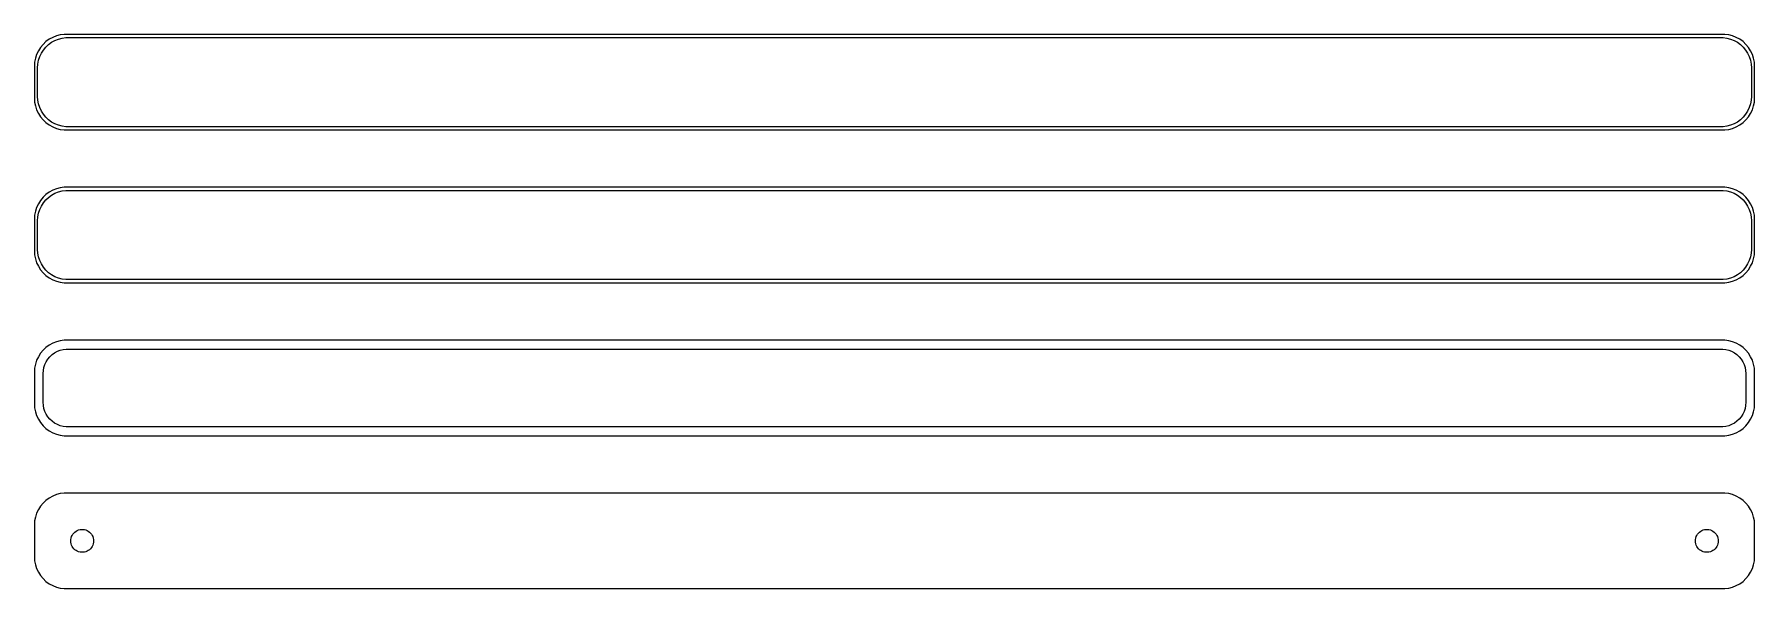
# Model space of a CAD drawing. Header units: metres. Extents: x -135 to 135, y 65 to 151.
import ezdxf

# ---------------------------------------------------------------- set-up
doc = ezdxf.new("R2010")
doc.units = ezdxf.units.M

msp = doc.modelspace()

# ---------------------------------------------------------------- linework, layer by layer
for p, q in [((-131.545, 151.255), (-132.129, 151.024)), ((-130.937, 151.411), (-131.545, 151.255)), ((-130.314, 151.49), (-130.937, 151.411)), ((130.314, 151.49), (-130.314, 151.49)), ((130.937, 151.411), (130.314, 151.49)), ((131.545, 151.255), (130.937, 151.411)), ((132.129, 151.024), (131.545, 151.255)), ((-134.382, 148.909), (-134.649, 148.341)), ((-134.045, 149.439), (-134.382, 148.909)), ((-134.166, 147.999), (-133.912, 148.538)), ((-133.645, 149.923), (-134.045, 149.439)), ((-133.912, 148.538), (-133.593, 149.042)), ((-133.187, 150.353), (-133.645, 149.923)), ((-133.593, 149.042), (-133.213, 149.502)), ((-133.213, 149.502), (-132.778, 149.91)), ((-132.679, 150.722), (-133.187, 150.353)), ((-132.778, 149.91), (-132.295, 150.261)), ((-132.129, 151.024), (-132.679, 150.722)), ((-132.295, 150.261), (-131.772, 150.548)), ((-131.772, 150.548), (-131.218, 150.768)), ((-131.218, 150.768), (-130.64, 150.916)), ((-130.64, 150.916), (-130.048, 150.991)), ((-130.048, 150.991), (130.048, 150.991)), ((130.048, 150.991), (130.64, 150.916)), ((130.64, 150.916), (131.218, 150.768)), ((131.218, 150.768), (131.772, 150.548)), ((131.772, 150.548), (132.295, 150.261)), ((132.679, 150.722), (132.129, 151.024)), ((132.295, 150.261), (132.778, 149.91)), ((133.187, 150.353), (132.679, 150.722)), ((132.778, 149.91), (133.213, 149.502)), ((133.645, 149.923), (133.187, 150.353)), ((133.213, 149.502), (133.593, 149.042)), ((133.593, 149.042), (133.912, 148.538)), ((134.045, 149.439), (133.645, 149.923)), ((133.912, 148.538), (134.166, 147.999)), ((134.382, 148.909), (134.045, 149.439)), ((134.649, 148.341), (134.382, 148.909)), ((-134.961, 147.127), (-135, 146.5)), ((-135, 146.5), (-135, 141.5)), ((-134.843, 147.743), (-134.961, 147.127)), ((-134.649, 148.341), (-134.843, 147.743)), ((-134.5, 146.25), (-134.463, 146.845)), ((-134.5, 141.75), (-134.5, 146.25)), ((-134.463, 146.845), (-134.351, 147.431)), ((-134.351, 147.431), (-134.166, 147.999)), ((134.166, 147.999), (134.351, 147.431)), ((134.351, 147.431), (134.463, 146.845)), ((134.463, 146.845), (134.5, 146.25)), ((134.5, 146.25), (134.5, 141.75)), ((134.843, 147.743), (134.649, 148.341)), ((134.961, 147.127), (134.843, 147.743)), ((135, 146.5), (134.961, 147.127)), ((135, 141.5), (135, 146.5)), ((-135, 141.5), (-134.961, 140.873)), ((-134.961, 140.873), (-134.843, 140.257)), ((-134.463, 141.155), (-134.5, 141.75)), ((-134.351, 140.569), (-134.463, 141.155)), ((-134.166, 140.001), (-134.351, 140.569)), ((134.351, 140.569), (134.166, 140.001)), ((134.463, 141.155), (134.351, 140.569)), ((134.5, 141.75), (134.463, 141.155)), ((134.843, 140.257), (134.961, 140.873)), ((134.961, 140.873), (135, 141.5)), ((-134.843, 140.257), (-134.649, 139.659)), ((-134.649, 139.659), (-134.382, 139.091)), ((-134.382, 139.091), (-134.045, 138.561)), ((-133.912, 139.462), (-134.166, 140.001)), ((-134.045, 138.561), (-133.645, 138.077)), ((-133.593, 138.958), (-133.912, 139.462)), ((-133.645, 138.077), (-133.187, 137.647)), ((-133.213, 138.498), (-133.593, 138.958)), ((-132.778, 138.09), (-133.213, 138.498)), ((-132.295, 137.739), (-132.778, 138.09)), ((-131.772, 137.452), (-132.295, 137.739)), ((132.295, 137.739), (131.772, 137.452)), ((132.778, 138.09), (132.295, 137.739)), ((133.213, 138.498), (132.778, 138.09)), ((133.187, 137.647), (133.645, 138.077)), ((133.593, 138.958), (133.213, 138.498)), ((133.912, 139.462), (133.593, 138.958)), ((133.645, 138.077), (134.045, 138.561)), ((134.166, 140.001), (133.912, 139.462)), ((134.045, 138.561), (134.382, 139.091)), ((134.382, 139.091), (134.649, 139.659)), ((134.649, 139.659), (134.843, 140.257)), ((-133.187, 137.647), (-132.679, 137.278)), ((-132.679, 137.278), (-132.129, 136.976)), ((-132.129, 136.976), (-131.545, 136.745)), ((-131.218, 137.232), (-131.772, 137.452)), ((-131.545, 136.745), (-130.937, 136.589)), ((-130.64, 137.084), (-131.218, 137.232)), ((-130.937, 136.589), (-130.314, 136.51)), ((-130.048, 137.009), (-130.64, 137.084)), ((-130.314, 136.51), (130.314, 136.51)), ((130.048, 137.009), (-130.048, 137.009)), ((130.64, 137.084), (130.048, 137.009)), ((130.314, 136.51), (130.937, 136.589)), ((131.218, 137.232), (130.64, 137.084)), ((130.937, 136.589), (131.545, 136.745)), ((131.772, 137.452), (131.218, 137.232)), ((131.545, 136.745), (132.129, 136.976)), ((132.129, 136.976), (132.679, 137.278)), ((132.679, 137.278), (133.187, 137.647)), ((-132.129, 127.024), (-132.679, 126.722)), ((-131.545, 127.255), (-132.129, 127.024)), ((-130.937, 127.411), (-131.545, 127.255)), ((-131.218, 126.768), (-130.64, 126.916)), ((-130.314, 127.49), (-130.937, 127.411)), ((-130.64, 126.916), (-130.048, 126.991)), ((130.314, 127.49), (-130.314, 127.49)), ((-130.048, 126.991), (130.048, 126.991)), ((130.048, 126.991), (130.64, 126.916)), ((130.937, 127.411), (130.314, 127.49)), ((130.64, 126.916), (131.218, 126.768)), ((131.545, 127.255), (130.937, 127.411)), ((132.129, 127.024), (131.545, 127.255)), ((132.679, 126.722), (132.129, 127.024)), ((-134.649, 124.341), (-134.843, 123.743)), ((-134.382, 124.909), (-134.649, 124.341)), ((-134.045, 125.439), (-134.382, 124.909)), ((-134.166, 123.999), (-133.912, 124.538)), ((-133.645, 125.923), (-134.045, 125.439)), ((-133.912, 124.538), (-133.593, 125.042)), ((-133.187, 126.353), (-133.645, 125.923)), ((-133.593, 125.042), (-133.213, 125.502)), ((-133.213, 125.502), (-132.778, 125.91)), ((-132.679, 126.722), (-133.187, 126.353)), ((-132.778, 125.91), (-132.295, 126.261)), ((-132.295, 126.261), (-131.772, 126.548)), ((-131.772, 126.548), (-131.218, 126.768)), ((131.218, 126.768), (131.772, 126.548)), ((131.772, 126.548), (132.295, 126.261)), ((132.295, 126.261), (132.778, 125.91)), ((133.187, 126.353), (132.679, 126.722)), ((132.778, 125.91), (133.213, 125.502)), ((133.645, 125.923), (133.187, 126.353)), ((133.213, 125.502), (133.593, 125.042)), ((133.593, 125.042), (133.912, 124.538)), ((134.045, 125.439), (133.645, 125.923)), ((133.912, 124.538), (134.166, 123.999)), ((134.382, 124.909), (134.045, 125.439)), ((134.649, 124.341), (134.382, 124.909)), ((134.843, 123.743), (134.649, 124.341)), ((-134.961, 123.127), (-135, 122.5)), ((-135, 122.5), (-135, 117.5)), ((-134.843, 123.743), (-134.961, 123.127)), ((-134.5, 122.25), (-134.463, 122.845)), ((-134.5, 117.75), (-134.5, 122.25)), ((-134.463, 122.845), (-134.351, 123.431)), ((-134.351, 123.431), (-134.166, 123.999)), ((134.166, 123.999), (134.351, 123.431)), ((134.351, 123.431), (134.463, 122.845)), ((134.463, 122.845), (134.5, 122.25)), ((134.5, 122.25), (134.5, 117.75)), ((134.961, 123.127), (134.843, 123.743)), ((135, 122.5), (134.961, 123.127)), ((135, 117.5), (135, 122.5)), ((-135, 117.5), (-134.961, 116.873)), ((-134.961, 116.873), (-134.843, 116.257)), ((-134.843, 116.257), (-134.649, 115.659)), ((-134.463, 117.155), (-134.5, 117.75)), ((-134.351, 116.569), (-134.463, 117.155)), ((-134.166, 116.001), (-134.351, 116.569)), ((134.351, 116.569), (134.166, 116.001)), ((134.463, 117.155), (134.351, 116.569)), ((134.5, 117.75), (134.463, 117.155)), ((134.649, 115.659), (134.843, 116.257)), ((134.843, 116.257), (134.961, 116.873)), ((134.961, 116.873), (135, 117.5)), ((-134.649, 115.659), (-134.382, 115.091)), ((-134.382, 115.091), (-134.045, 114.561)), ((-133.912, 115.462), (-134.166, 116.001)), ((-134.045, 114.561), (-133.645, 114.077)), ((-133.593, 114.958), (-133.912, 115.462)), ((-133.645, 114.077), (-133.187, 113.647)), ((-133.213, 114.498), (-133.593, 114.958)), ((-132.778, 114.09), (-133.213, 114.498)), ((-133.187, 113.647), (-132.679, 113.278)), ((-132.295, 113.739), (-132.778, 114.09)), ((-131.772, 113.452), (-132.295, 113.739)), ((-131.218, 113.232), (-131.772, 113.452)), ((131.772, 113.452), (131.218, 113.232)), ((132.295, 113.739), (131.772, 113.452)), ((132.778, 114.09), (132.295, 113.739)), ((132.679, 113.278), (133.187, 113.647)), ((133.213, 114.498), (132.778, 114.09)), ((133.187, 113.647), (133.645, 114.077)), ((133.593, 114.958), (133.213, 114.498)), ((133.912, 115.462), (133.593, 114.958)), ((133.645, 114.077), (134.045, 114.561)), ((134.166, 116.001), (133.912, 115.462)), ((134.045, 114.561), (134.382, 115.091)), ((134.382, 115.091), (134.649, 115.659)), ((-132.679, 113.278), (-132.129, 112.976)), ((-132.129, 112.976), (-131.545, 112.745)), ((-131.545, 112.745), (-130.937, 112.589)), ((-130.64, 113.084), (-131.218, 113.232)), ((-130.937, 112.589), (-130.314, 112.51)), ((-130.048, 113.009), (-130.64, 113.084)), ((-130.314, 112.51), (130.314, 112.51)), ((130.048, 113.009), (-130.048, 113.009)), ((130.64, 113.084), (130.048, 113.009)), ((130.314, 112.51), (130.937, 112.589)), ((131.218, 113.232), (130.64, 113.084)), ((130.937, 112.589), (131.545, 112.745)), ((131.545, 112.745), (132.129, 112.976)), ((132.129, 112.976), (132.679, 113.278)), ((-132.679, 102.722), (-133.187, 102.353)), ((-132.129, 103.024), (-132.679, 102.722)), ((-131.545, 103.255), (-132.129, 103.024)), ((-130.937, 103.411), (-131.545, 103.255)), ((-130.314, 103.49), (-130.937, 103.411)), ((130.314, 103.49), (-130.314, 103.49)), ((130.937, 103.411), (130.314, 103.49)), ((131.545, 103.255), (130.937, 103.411)), ((132.129, 103.024), (131.545, 103.255)), ((132.679, 102.722), (132.129, 103.024)), ((133.187, 102.353), (132.679, 102.722)), ((-134.649, 100.341), (-134.843, 99.7434)), ((-134.382, 100.909), (-134.649, 100.341)), ((-134.045, 101.439), (-134.382, 100.909)), ((-133.645, 101.923), (-134.045, 101.439)), ((-133.187, 102.353), (-133.645, 101.923)), ((-133.348, 99.6744), (-133.141, 100.114)), ((-133.141, 100.114), (-132.88, 100.524)), ((-132.88, 100.524), (-132.571, 100.899)), ((-132.571, 100.899), (-132.216, 101.231)), ((-132.216, 101.231), (-131.823, 101.517)), ((-131.823, 101.517), (-131.398, 101.751)), ((-131.398, 101.751), (-130.946, 101.93)), ((-130.946, 101.93), (-130.475, 102.051)), ((-130.475, 102.051), (-129.993, 102.112)), ((-129.993, 102.112), (129.993, 102.112)), ((129.993, 102.112), (130.475, 102.051)), ((130.475, 102.051), (130.946, 101.93)), ((130.946, 101.93), (131.398, 101.751)), ((131.398, 101.751), (131.823, 101.517)), ((131.823, 101.517), (132.216, 101.231)), ((132.216, 101.231), (132.571, 100.899)), ((132.571, 100.899), (132.88, 100.524)), ((132.88, 100.524), (133.141, 100.114)), ((133.141, 100.114), (133.348, 99.6744)), ((133.645, 101.923), (133.187, 102.353)), ((134.045, 101.439), (133.645, 101.923)), ((134.382, 100.909), (134.045, 101.439)), ((134.649, 100.341), (134.382, 100.909)), ((134.843, 99.7434), (134.649, 100.341)), ((-134.961, 99.1267), (-135, 98.5)), ((-135, 98.5), (-135, 93.5)), ((-134.843, 99.7434), (-134.961, 99.1267)), ((-133.619, 98.25), (-133.589, 98.735)), ((-133.619, 93.75), (-133.619, 98.25)), ((-133.589, 98.735), (-133.498, 99.2123)), ((-133.498, 99.2123), (-133.348, 99.6744)), ((133.348, 99.6744), (133.498, 99.2123)), ((133.498, 99.2123), (133.589, 98.735)), ((133.589, 98.735), (133.619, 98.25)), ((133.619, 98.25), (133.619, 93.75)), ((134.961, 99.1267), (134.843, 99.7434)), ((135, 98.5), (134.961, 99.1267)), ((135, 93.5), (135, 98.5)), ((-135, 93.5), (-134.961, 92.8733)), ((-134.961, 92.8733), (-134.843, 92.2566)), ((-134.843, 92.2566), (-134.649, 91.6594)), ((-133.589, 93.265), (-133.619, 93.75)), ((-133.498, 92.7877), (-133.589, 93.265)), ((-133.348, 92.3256), (-133.498, 92.7877)), ((-133.141, 91.8859), (-133.348, 92.3256)), ((-132.88, 91.4756), (-133.141, 91.8859)), ((133.141, 91.8859), (132.88, 91.4756)), ((133.348, 92.3256), (133.141, 91.8859)), ((133.498, 92.7877), (133.348, 92.3256)), ((133.589, 93.265), (133.498, 92.7877)), ((133.619, 93.75), (133.589, 93.265)), ((134.649, 91.6594), (134.843, 92.2566)), ((134.843, 92.2566), (134.961, 92.8733)), ((134.961, 92.8733), (135, 93.5)), ((-134.649, 91.6594), (-134.382, 91.0912)), ((-134.382, 91.0912), (-134.045, 90.5611)), ((-134.045, 90.5611), (-133.645, 90.0773)), ((-133.645, 90.0773), (-133.187, 89.6474)), ((-133.187, 89.6474), (-132.679, 89.2784)), ((-132.571, 91.1012), (-132.88, 91.4756)), ((-132.679, 89.2784), (-132.129, 88.9759)), ((-132.216, 90.7685), (-132.571, 91.1012)), ((-131.823, 90.4829), (-132.216, 90.7685)), ((-131.398, 90.2488), (-131.823, 90.4829)), ((-130.946, 90.0699), (-131.398, 90.2488)), ((-130.475, 89.9491), (-130.946, 90.0699)), ((-129.993, 89.8882), (-130.475, 89.9491)), ((129.993, 89.8882), (-129.993, 89.8882)), ((130.475, 89.9491), (129.993, 89.8882)), ((130.946, 90.0699), (130.475, 89.9491)), ((131.398, 90.2488), (130.946, 90.0699)), ((131.823, 90.4829), (131.398, 90.2488)), ((132.216, 90.7685), (131.823, 90.4829)), ((132.129, 88.9759), (132.679, 89.2784)), ((132.571, 91.1012), (132.216, 90.7685)), ((132.88, 91.4756), (132.571, 91.1012)), ((132.679, 89.2784), (133.187, 89.6474)), ((133.187, 89.6474), (133.645, 90.0773)), ((133.645, 90.0773), (134.045, 90.5611)), ((134.045, 90.5611), (134.382, 91.0912)), ((134.382, 91.0912), (134.649, 91.6594)), ((-132.129, 88.9759), (-131.545, 88.7447)), ((-131.545, 88.7447), (-130.937, 88.5886)), ((-130.937, 88.5886), (-130.314, 88.5099)), ((-130.314, 88.5099), (130.314, 88.5099)), ((130.314, 88.5099), (130.937, 88.5886)), ((130.937, 88.5886), (131.545, 88.7447)), ((131.545, 88.7447), (132.129, 88.9759)), ((-133.187, 78.3526), (-133.645, 77.9227)), ((-132.679, 78.7216), (-133.187, 78.3526)), ((-132.129, 79.0241), (-132.679, 78.7216)), ((-131.545, 79.2553), (-132.129, 79.0241)), ((-130.937, 79.4114), (-131.545, 79.2553)), ((-130.314, 79.4901), (-130.937, 79.4114)), ((130.314, 79.4901), (-130.314, 79.4901)), ((130.937, 79.4114), (130.314, 79.4901)), ((131.545, 79.2553), (130.937, 79.4114)), ((132.129, 79.0241), (131.545, 79.2553)), ((132.679, 78.7216), (132.129, 79.0241)), ((133.187, 78.3526), (132.679, 78.7216)), ((133.645, 77.9227), (133.187, 78.3526)), ((-134.843, 75.7434), (-134.961, 75.1267)), ((-134.649, 76.3406), (-134.843, 75.7434)), ((-134.382, 76.9088), (-134.649, 76.3406)), ((-134.045, 77.4389), (-134.382, 76.9088)), ((-133.645, 77.9227), (-134.045, 77.4389)), ((134.045, 77.4389), (133.645, 77.9227)), ((134.382, 76.9088), (134.045, 77.4389)), ((134.649, 76.3406), (134.382, 76.9088)), ((134.843, 75.7434), (134.649, 76.3406)), ((134.961, 75.1267), (134.843, 75.7434)), ((-134.961, 75.1267), (-135, 74.5)), ((-135, 74.5), (-135, 69.5)), ((-129.077, 72.8671), (-128.956, 73.058)), ((-128.956, 73.058), (-128.812, 73.2322)), ((-128.812, 73.2322), (-128.647, 73.3869)), ((-128.647, 73.3869), (-128.464, 73.5198)), ((-128.464, 73.5198), (-128.266, 73.6287)), ((-128.266, 73.6287), (-128.056, 73.7119)), ((-128.056, 73.7119), (-127.837, 73.7681)), ((-127.837, 73.7681), (-127.613, 73.7964)), ((-127.613, 73.7964), (-127.387, 73.7964)), ((-127.387, 73.7964), (-127.163, 73.7681)), ((-127.163, 73.7681), (-126.944, 73.7119)), ((-126.944, 73.7119), (-126.734, 73.6287)), ((-126.734, 73.6287), (-126.536, 73.5198)), ((-126.536, 73.5198), (-126.353, 73.3869)), ((-126.353, 73.3869), (-126.188, 73.2322)), ((-126.188, 73.2322), (-126.044, 73.058)), ((-126.044, 73.058), (-125.923, 72.8671)), ((125.923, 72.8671), (126.044, 73.058)), ((126.044, 73.058), (126.188, 73.2322)), ((126.188, 73.2322), (126.353, 73.3869)), ((126.353, 73.3869), (126.536, 73.5198)), ((126.536, 73.5198), (126.734, 73.6287)), ((126.734, 73.6287), (126.944, 73.7119)), ((126.944, 73.7119), (127.163, 73.7681)), ((127.163, 73.7681), (127.387, 73.7964)), ((127.387, 73.7964), (127.613, 73.7964)), ((127.613, 73.7964), (127.837, 73.7681)), ((127.837, 73.7681), (128.056, 73.7119)), ((128.056, 73.7119), (128.266, 73.6287)), ((128.266, 73.6287), (128.464, 73.5198)), ((128.464, 73.5198), (128.647, 73.3869)), ((128.647, 73.3869), (128.812, 73.2322)), ((128.812, 73.2322), (128.956, 73.058)), ((128.956, 73.058), (129.077, 72.8671)), ((135, 74.5), (134.961, 75.1267)), ((135, 69.5), (135, 74.5)), ((-129.3, 72), (-129.286, 72.2256)), ((-129.286, 71.7744), (-129.3, 72)), ((-129.286, 72.2256), (-129.243, 72.4476)), ((-129.243, 71.5524), (-129.286, 71.7744)), ((-129.243, 72.4476), (-129.174, 72.6626)), ((-129.174, 71.3374), (-129.243, 71.5524)), ((-129.174, 72.6626), (-129.077, 72.8671)), ((-129.077, 71.1329), (-129.174, 71.3374)), ((-128.956, 70.942), (-129.077, 71.1329)), ((-128.812, 70.7678), (-128.956, 70.942)), ((-128.647, 70.6131), (-128.812, 70.7678)), ((-128.464, 70.4802), (-128.647, 70.6131)), ((-128.266, 70.3713), (-128.464, 70.4802)), ((-128.056, 70.2881), (-128.266, 70.3713)), ((-127.837, 70.2319), (-128.056, 70.2881)), ((-127.613, 70.2036), (-127.837, 70.2319)), ((-127.387, 70.2036), (-127.613, 70.2036)), ((-127.163, 70.2319), (-127.387, 70.2036)), ((-126.944, 70.2881), (-127.163, 70.2319)), ((-126.734, 70.3713), (-126.944, 70.2881)), ((-126.536, 70.4802), (-126.734, 70.3713)), ((-126.353, 70.6131), (-126.536, 70.4802)), ((-126.188, 70.7678), (-126.353, 70.6131)), ((-126.044, 70.942), (-126.188, 70.7678)), ((-125.923, 71.1329), (-126.044, 70.942)), ((-125.923, 72.8671), (-125.826, 72.6626)), ((-125.826, 71.3374), (-125.923, 71.1329)), ((-125.826, 72.6626), (-125.757, 72.4476)), ((-125.757, 71.5524), (-125.826, 71.3374)), ((-125.757, 72.4476), (-125.714, 72.2256)), ((-125.714, 71.7744), (-125.757, 71.5524)), ((-125.714, 72.2256), (-125.7, 72)), ((-125.7, 72), (-125.714, 71.7744)), ((125.7, 72), (125.714, 72.2256)), ((125.714, 71.7744), (125.7, 72)), ((125.714, 72.2256), (125.757, 72.4476)), ((125.757, 71.5524), (125.714, 71.7744)), ((125.757, 72.4476), (125.826, 72.6626)), ((125.826, 71.3374), (125.757, 71.5524)), ((125.826, 72.6626), (125.923, 72.8671)), ((125.923, 71.1329), (125.826, 71.3374)), ((126.044, 70.942), (125.923, 71.1329)), ((126.188, 70.7678), (126.044, 70.942)), ((126.353, 70.6131), (126.188, 70.7678)), ((126.536, 70.4802), (126.353, 70.6131)), ((126.734, 70.3713), (126.536, 70.4802)), ((126.944, 70.2881), (126.734, 70.3713)), ((127.163, 70.2319), (126.944, 70.2881)), ((127.387, 70.2036), (127.163, 70.2319)), ((127.613, 70.2036), (127.387, 70.2036)), ((127.837, 70.2319), (127.613, 70.2036)), ((128.056, 70.2881), (127.837, 70.2319)), ((128.266, 70.3713), (128.056, 70.2881)), ((128.464, 70.4802), (128.266, 70.3713)), ((128.647, 70.6131), (128.464, 70.4802)), ((128.812, 70.7678), (128.647, 70.6131)), ((128.956, 70.942), (128.812, 70.7678)), ((129.077, 71.1329), (128.956, 70.942)), ((129.077, 72.8671), (129.174, 72.6626)), ((129.174, 71.3374), (129.077, 71.1329)), ((129.174, 72.6626), (129.243, 72.4476)), ((129.243, 71.5524), (129.174, 71.3374)), ((129.243, 72.4476), (129.286, 72.2256)), ((129.286, 71.7744), (129.243, 71.5524)), ((129.286, 72.2256), (129.3, 72)), ((129.3, 72), (129.286, 71.7744)), ((-135, 69.5), (-134.961, 68.8733)), ((-134.961, 68.8733), (-134.843, 68.2566)), ((-134.843, 68.2566), (-134.649, 67.6594)), ((-134.649, 67.6594), (-134.382, 67.0912)), ((134.382, 67.0912), (134.649, 67.6594)), ((134.649, 67.6594), (134.843, 68.2566)), ((134.843, 68.2566), (134.961, 68.8733)), ((134.961, 68.8733), (135, 69.5)), ((-134.382, 67.0912), (-134.045, 66.5611)), ((-134.045, 66.5611), (-133.645, 66.0773)), ((-133.645, 66.0773), (-133.187, 65.6474)), ((-133.187, 65.6474), (-132.679, 65.2784)), ((-132.679, 65.2784), (-132.129, 64.9759)), ((-132.129, 64.9759), (-131.545, 64.7447)), ((131.545, 64.7447), (132.129, 64.9759)), ((132.129, 64.9759), (132.679, 65.2784)), ((132.679, 65.2784), (133.187, 65.6474)), ((133.187, 65.6474), (133.645, 66.0773)), ((133.645, 66.0773), (134.045, 66.5611)), ((134.045, 66.5611), (134.382, 67.0912)), ((-131.545, 64.7447), (-130.937, 64.5886)), ((-130.937, 64.5886), (-130.314, 64.5099)), ((-130.314, 64.5099), (130.314, 64.5099)), ((130.314, 64.5099), (130.937, 64.5886)), ((130.937, 64.5886), (131.545, 64.7447))]:
    msp.add_line(p, q)

doc.saveas('drawing.dxf')
